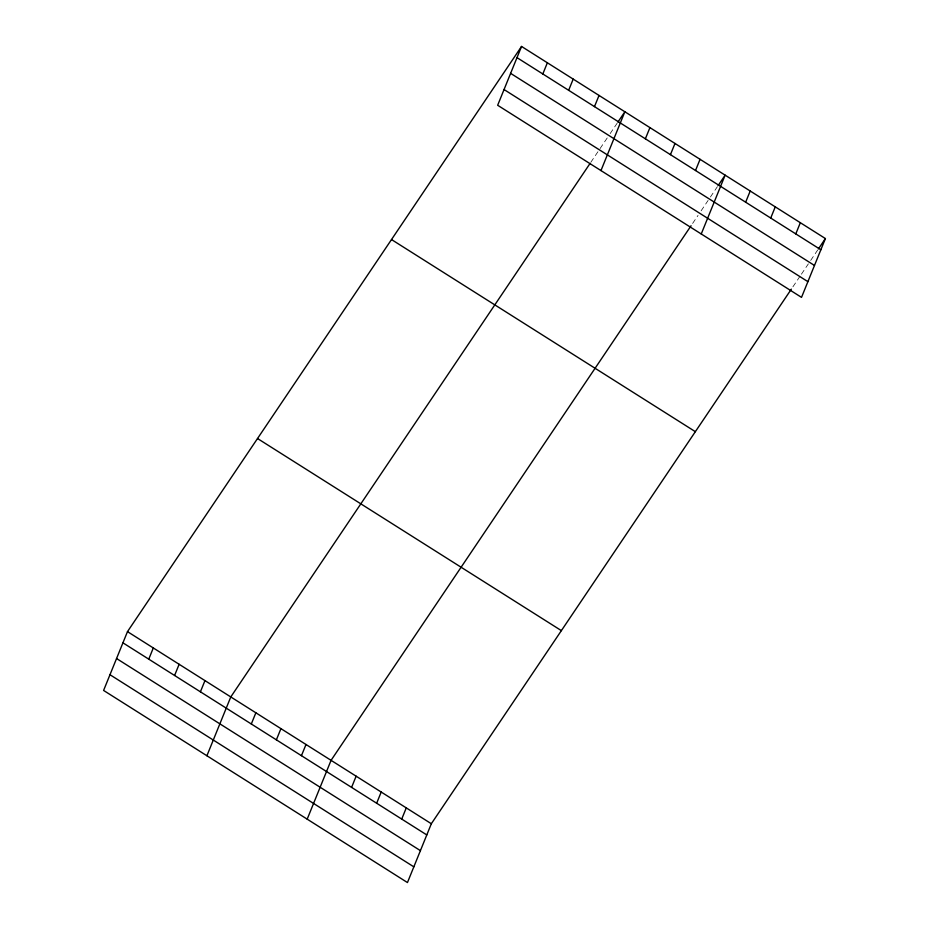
<?xml version="1.0" encoding="UTF-8"?>
<svg xmlns="http://www.w3.org/2000/svg" width="929" height="929" viewBox="0 0 929 929"><rect width="100%" height="100%" fill="white"/><g stroke="black" fill="none" stroke-linecap="round" stroke-linejoin="round"><path stroke-width="0.7" stroke-dasharray="4.64 3.48" d="M590.798 162.343L599.31 149.697M600.088 148.547L607.821 137.051M610.144 133.602L617.111 123.267M692.616 223.436L698.039 215.4M701.128 210.802L708.095 200.455M710.418 197.006L717.385 186.659M792.89 286.84L800.635 275.344M801.402 274.194L808.369 263.848M810.692 260.399L817.659 250.052"/><path stroke-width="1.39" d="M521.541 46.45L497.665 105.267L801.518 297.373L825.405 238.556L521.541 46.45L127.482 631.627L103.595 690.444L407.459 882.55L431.335 823.733L791.345 289.14M148.768 659.149L153.308 647.954M174.594 675.476L179.134 664.281M200.42 691.803L204.961 680.62M206.912 755.753L230.787 696.947L590.02 163.492M251.318 723.981L255.858 712.798M542.826 73.972L547.367 62.777M276.389 739.832L280.93 728.638M568.653 90.299L573.193 79.104M301.449 755.683L306.001 744.489M594.479 106.626L599.031 95.443M307.185 819.157L331.061 760.34L691.071 225.735M600.97 170.576L624.857 111.77L617.89 122.117M351.592 787.386L356.132 776.191M645.376 138.804L649.928 127.621M376.663 803.225L381.204 792.042M670.448 154.655L674.988 143.461M401.723 819.076L406.275 807.893M695.519 170.506L700.06 159.312M701.244 233.98L725.131 175.163L718.163 185.51M745.65 202.208L750.202 191.014M770.722 218.048L775.262 206.865M795.793 233.899L800.333 222.716M818.437 248.902L825.405 238.556M517 57.644L820.864 249.75M510.613 73.356L814.478 265.462M504.041 89.544L807.905 281.661M391.504 239.554L695.356 431.671M257.519 438.523L561.383 630.628M127.482 631.627L431.335 823.733M122.93 642.822L426.794 834.927M116.555 658.533L420.419 850.639M109.982 674.721L413.835 866.838"/></g></svg>
